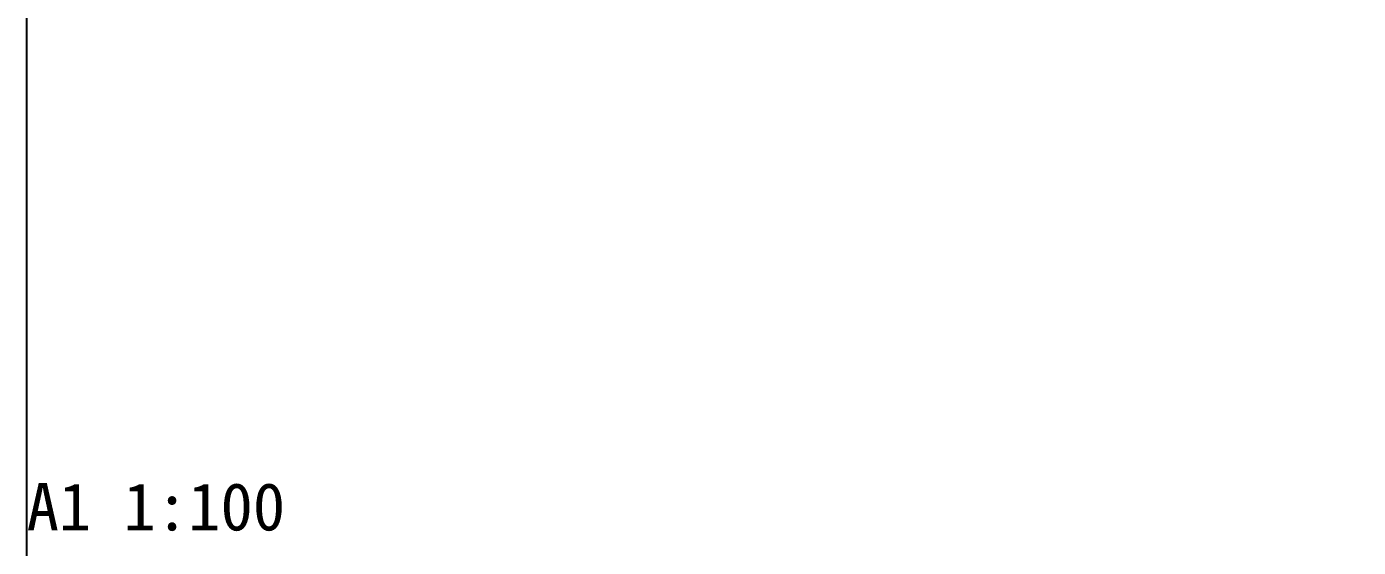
# Model space of a CAD drawing. Extents: x 27938 to 725830, y -209821 to 1628073.
# Drawn here: x 260214 to 281239, y 936865 to 945080 of the extents above; entities that cross this region are included whole.
import ezdxf

# ---------------------------------------------------------------- set-up
doc = ezdxf.new("R2010")
doc.units = 0
doc.header["$LTSCALE"] = 1000
doc.header["$MEASUREMENT"] = 0
doc.layers.add('yichutu', color=7, linetype='Continuous', true_color=0xffffff, plot=False)
doc.layers.add('图框', color=140, linetype='Continuous')
doc.styles.add('_TCH_LABEL', font='')
doc.styles.get('_TCH_LABEL').set_extended_font_data('SimHei')

# ---------------------------------------------------------------- blocks, each defined once
blk = doc.blocks.new('yct-841-594-84100-59399.9999999999-100-1000.0')
at = {"layer": 'yichutu', "color": 7, "true_color": 0xffffff}
blk.add_lwpolyline([(0, 0), (0, 59400), (84100, 59400), (84100, 0)], close=True, dxfattribs=at)
at = {"layer": 'yichutu', "color": 7, "true_color": 0xffffff, "style": '_TCH_LABEL'}
blk.add_text('A1 1:100', height=3000, dxfattribs=at).set_placement((0, 61400))

msp = doc.modelspace()

# ---------------------------------------------------------------- linework, layer by layer
at = {"layer": '图框', "color": 2}
msp.add_lwpolyline([(260214.1, 936632.1), (229214.1, 936632.1), (229214.1, 954632.1), (260214.1, 954632.1)], close=True, dxfattribs=at)

# ---------------------------------------------------------------- block references
at = {"layer": 'yichutu', "xscale": 0.25, "yscale": 0.25, "zscale": 0.25}
msp.add_blockref('yct-841-594-84100-59399.9999999999-100-1000.0', (260214.1, 921782.1), dxfattribs=at)

doc.saveas('drawing.dxf')
